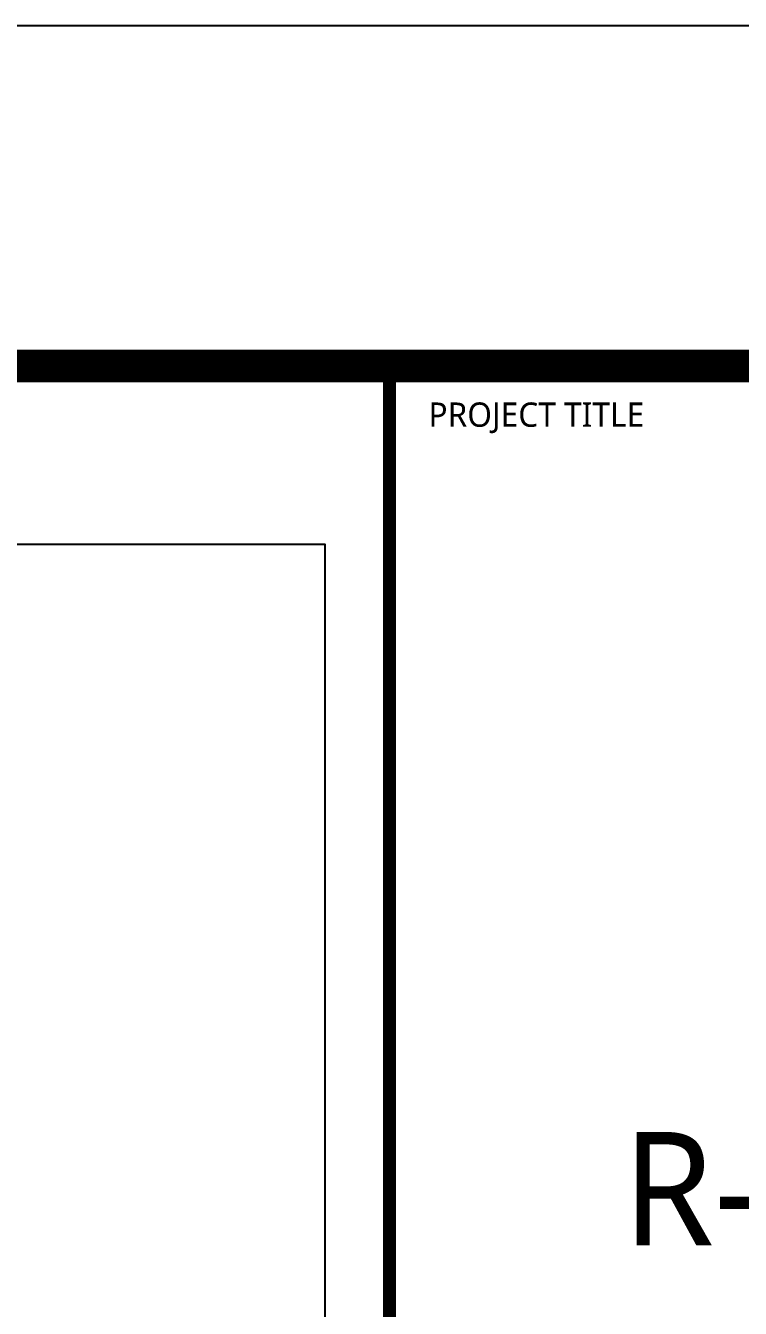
# Model space of a CAD drawing. Header units: millimetres. Extents: x 0 to 42050, y 0 to 29700.
# Drawn here: x 35552 to 37758, y 25743 to 29700 of the extents above; entities that cross this region are included whole.
import ezdxf
from ezdxf.enums import TextEntityAlignment as Align

# ---------------------------------------------------------------- set-up
doc = ezdxf.new("R2010")
doc.units = ezdxf.units.MM
doc.header["$LTSCALE"] = 50
for name, color, linetype in [('XR-SHEET$0$XR-SHEET$0$TEXT', 3, 'Continuous'), ('XR-SHEET$0$XREF-Form$0$SHT', 5, 'Continuous'), ('범례표-1', 3, 'Continuous')]:
    doc.layers.add(name, color=color, linetype=linetype)
doc.styles.add('XR-SHEET$0$XR-SHEET$0$맑은고딕', font='')
doc.styles.add('XR-SHEET$0$XREF-Form$0$맑은고딕', font='')
doc.styles.get('XR-SHEET$0$XR-SHEET$0$맑은고딕').set_extended_font_data('Malgun Gothic')
doc.styles.get('XR-SHEET$0$XREF-Form$0$맑은고딕').set_extended_font_data('Malgun Gothic')

# ---------------------------------------------------------------- blocks, each defined once
blk = doc.blocks.new('XR-SHEET')
at = {"layer": 'XR-SHEET$0$XREF-Form$0$SHT'}
blk.add_lwpolyline([(0, 594), (841, 594), (841, 0), (0, 0)], close=True, dxfattribs=at)
at = {"layer": 'XR-SHEET$0$XREF-Form$0$SHT', "const_width": 2}
blk.add_lwpolyline([(46.5, 573), (819.5, 573), (819.5, 21), (46.5, 21)], close=True, dxfattribs=at)
at = {"layer": 'XR-SHEET$0$XREF-Form$0$SHT', "const_width": 0.8}
blk.add_lwpolyline([(733.5, 573), (733.5, 21)], dxfattribs=at)
at = {"layer": 'XR-SHEET$0$XR-SHEET$0$TEXT', "color": 3, "style": 'XR-SHEET$0$XR-SHEET$0$맑은고딕'}
blk.add_text('R-Center 구축', height=7, dxfattribs=at).set_placement((776.5, 522.243), align=Align.MIDDLE_CENTER)
at = {"layer": 'XR-SHEET$0$XREF-Form$0$SHT', "color": 9, "style": 'XR-SHEET$0$XREF-Form$0$맑은고딕'}
blk.add_text('PROJECT TITLE', height=1.5, dxfattribs=at).set_placement((735.9, 570), align=Align.MIDDLE_LEFT)

msp = doc.modelspace()

# ---------------------------------------------------------------- linework, layer by layer
at = {"layer": '범례표-1'}
msp.add_lwpolyline([(28396.9, 28100), (36475, 28100), (36475, 23373.2), (28396.9, 23373.2)], close=True, dxfattribs=at)

# ---------------------------------------------------------------- block references
at = {"xscale": 50, "yscale": 50, "zscale": 50}
msp.add_blockref('XR-SHEET', (0, 0), dxfattribs=at)

doc.saveas('drawing.dxf')
